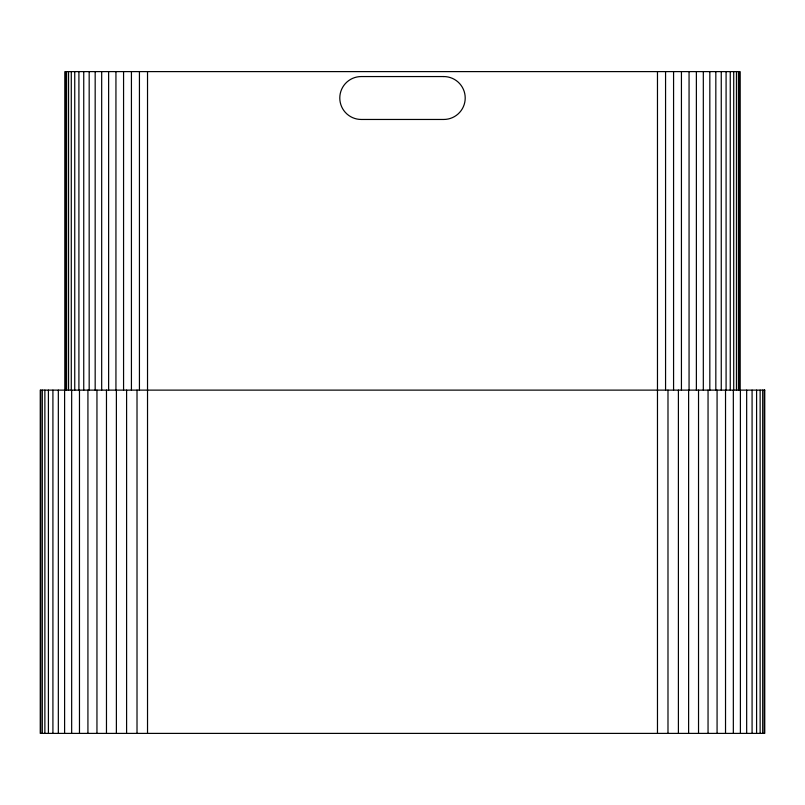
<?xml version="1.0" encoding="UTF-8"?>
<svg xmlns="http://www.w3.org/2000/svg" width="805" height="805" viewBox="0 0 805 805"><rect width="100%" height="100%" fill="white"/><g stroke="black" fill="none" stroke-linecap="round" stroke-linejoin="round"><path stroke-width="1.21" d="M764.237 390.123L764.237 733.395M762.687 390.123L762.687 733.395M760.131 390.123L760.131 733.395M756.589 390.123L756.589 733.395M752.081 390.123L752.081 733.395M746.668 390.123L746.668 733.395M740.399 390.123L740.399 733.395M739.996 390.123L739.996 71.605L65.004 71.605L65.004 390.123M739.594 71.605L739.594 390.123M738.406 71.605L738.406 390.123M736.444 71.605L736.444 390.123M733.717 71.605L733.717 390.123M733.335 390.123L733.335 733.395M730.256 71.605L730.256 390.123M726.09 71.605L726.09 390.123M725.526 390.123L725.526 733.395M721.26 71.605L721.26 390.123M717.074 390.123L717.074 733.395M715.826 71.605L715.826 390.123M709.829 71.605L709.829 390.123M708.048 390.123L708.048 733.395M703.318 71.605L703.318 390.123M698.529 390.123L698.529 733.395M696.375 71.605L696.375 390.123M689.06 71.605L689.06 390.123M688.617 390.123L688.617 733.395M681.433 71.605L681.433 390.123M678.404 390.123L678.404 733.395M673.574 71.605L673.574 390.123M667.989 390.123L667.989 733.395M665.564 71.605L665.564 390.123M657.474 71.605L657.474 733.395M147.526 71.605L147.526 733.395M139.436 71.605L139.436 390.123M137.011 390.123L137.011 733.395M131.426 71.605L131.426 390.123M126.596 390.123L126.596 733.395M123.568 71.605L123.568 390.123M116.383 390.123L116.383 733.395M115.94 71.605L115.94 390.123M108.625 71.605L108.625 390.123M106.471 390.123L106.471 733.395M101.682 71.605L101.682 390.123M96.952 390.123L96.952 733.395M95.171 71.605L95.171 390.123M89.174 71.605L89.174 390.123M87.926 390.123L87.926 733.395M83.74 71.605L83.74 390.123M79.474 390.123L79.474 733.395M78.91 71.605L78.91 390.123M74.744 71.605L74.744 390.123M71.665 390.123L71.665 733.395M71.283 71.605L71.283 390.123M68.556 71.605L68.556 390.123M66.594 71.605L66.594 390.123M65.406 71.605L65.406 390.123M64.601 390.123L64.601 733.395M58.332 390.123L58.332 733.395M52.919 390.123L52.919 733.395M48.411 390.123L48.411 733.395M44.869 390.123L44.869 733.395M42.313 390.123L42.313 733.395M40.763 390.123L40.763 733.395M443.756 76.556L361.244 76.556A21.453 21.453 0 0 0 339.791 98.009A21.453 21.453 0 0 0 361.244 119.462L443.756 119.462A21.453 21.453 0 0 0 465.21 98.009A21.453 21.453 0 0 0 443.756 76.556M764.75 390.123L40.25 390.123L40.25 733.395L764.75 733.395L764.75 390.123"/></g></svg>
